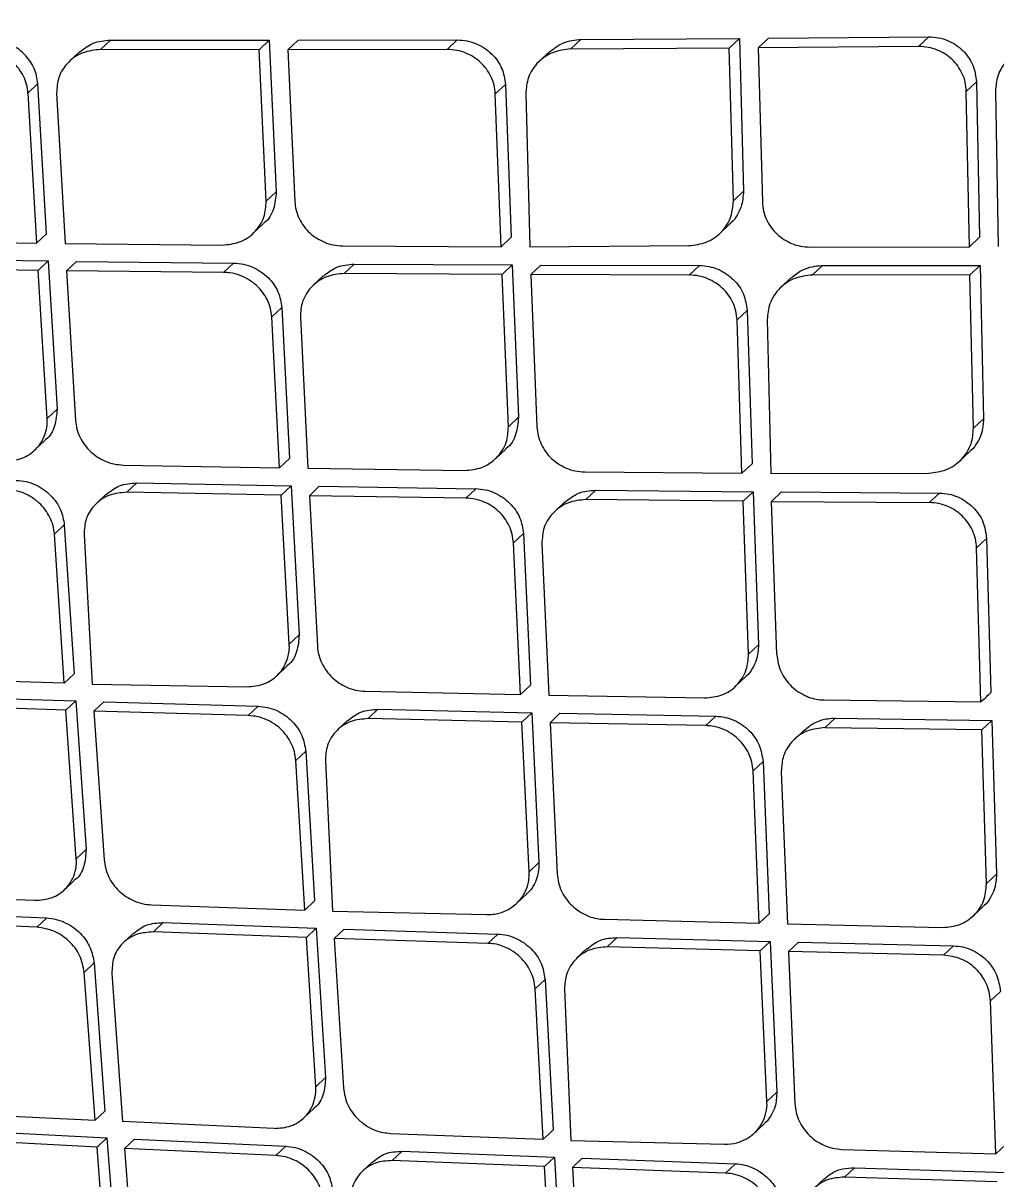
# Model space of a CAD drawing. Extents: x 0 to 84, y -21 to 126.
# Drawn here: x 69.606 to 70.658, y 65.54 to 66.79 of the extents above; entities that cross this region are included whole.
import ezdxf

# ---------------------------------------------------------------- set-up
doc = ezdxf.new("R2010")
doc.units = 0
doc.header["$MEASUREMENT"] = 0
doc.layers.add('1', color=4, linetype='Continuous')

# ---------------------------------------------------------------- blocks, each defined once
blk = doc.blocks.new('PRODIGY')
at = {"layer": '1', "color": 3, "linetype": 'Continuous', "lineweight": 25}
for p, q in [((69.6895, 66.7612), (69.7003, 66.7714)), ((69.7003, 66.7714), (69.8718, 66.7712)), ((69.8609, 66.7609), (69.8718, 66.7712)), ((69.8718, 66.7712), (69.8793, 66.6074)), ((69.8921, 66.7609), (69.903, 66.7712)), ((69.903, 66.7712), (70.0751, 66.7715)), ((70.0642, 66.7612), (70.0751, 66.7715)), ((70.1978, 66.7618), (70.2088, 66.7721)), ((70.2088, 66.772), (70.38, 66.7731)), ((70.369, 66.7627), (70.38, 66.7731)), ((70.38, 66.7731), (70.3844, 66.6081)), ((70.4004, 66.763), (70.4114, 66.7733)), ((70.4114, 66.7733), (70.5847, 66.7748)), ((70.5737, 66.7644), (70.5847, 66.7748)), ((69.6667, 66.7585), (69.6558, 66.7483)), ((69.8609, 66.7609), (69.6895, 66.7612)), ((69.8685, 66.5972), (69.8609, 66.7609)), ((70.0642, 66.7612), (69.8921, 66.7609)), ((69.8921, 66.7609), (69.8995, 66.597)), ((70.1746, 66.7587), (70.1637, 66.7484)), ((70.369, 66.7627), (70.1978, 66.7617)), ((70.3735, 66.5978), (70.369, 66.7627)), ((70.5737, 66.7644), (70.4004, 66.763)), ((70.4004, 66.763), (70.4048, 66.5962)), ((69.6219, 66.7243), (69.6111, 66.7141)), ((69.6311, 66.5621), (69.6219, 66.7243)), ((70.1162, 66.7131), (70.1271, 66.7234)), ((70.1271, 66.7234), (70.1333, 66.5583)), ((70.6252, 66.7159), (70.6362, 66.7262)), ((70.6362, 66.7263), (70.6395, 66.5584)), ((69.6111, 66.7141), (69.6204, 66.5519)), ((69.6421, 66.7139), (69.6512, 66.5516)), ((70.1224, 66.5481), (70.1162, 66.7131)), ((70.1491, 66.7137), (70.1535, 66.548)), ((70.6285, 66.5481), (70.6252, 66.7159)), ((70.6567, 66.7162), (70.6598, 66.5482)), ((69.8794, 66.6074), (69.8685, 66.5972)), ((70.3735, 66.5978), (70.3844, 66.6081)), ((69.8546, 66.5626), (69.8654, 66.5728)), ((70.3588, 66.5625), (70.3698, 66.5728)), ((69.6204, 66.5519), (69.6311, 66.5621)), ((70.1224, 66.5481), (70.1333, 66.5583)), ((70.6285, 66.5481), (70.6395, 66.5584)), ((69.4511, 66.5543), (69.6204, 66.5519)), ((69.6512, 66.5516), (69.8211, 66.5499)), ((69.9515, 66.5489), (70.1224, 66.5481)), ((70.1535, 66.548), (70.3253, 66.5493)), ((70.4563, 66.5477), (70.6285, 66.5481)), ((69.4654, 66.5352), (69.6329, 66.5327)), ((69.6329, 66.5327), (69.6221, 66.5225)), ((69.6329, 66.5327), (69.6426, 66.3726)), ((69.6529, 66.5221), (69.6636, 66.5323)), ((69.6637, 66.5323), (69.8334, 66.5304)), ((69.6221, 66.5225), (69.4547, 66.525)), ((69.6318, 66.3625), (69.6221, 66.5225)), ((69.8226, 66.5203), (69.6529, 66.5221)), ((69.6529, 66.5221), (69.6625, 66.3603)), ((69.8226, 66.5203), (69.8334, 66.5304)), ((69.9529, 66.5192), (69.9637, 66.5294)), ((70.1236, 66.5182), (69.9529, 66.5192)), ((69.9637, 66.5294), (70.1344, 66.5284)), ((70.1236, 66.5182), (70.1344, 66.5284)), ((70.1344, 66.5284), (70.1412, 66.3639)), ((70.1546, 66.518), (70.1655, 66.5283)), ((70.1655, 66.5283), (70.3367, 66.5278)), ((70.3258, 66.5175), (70.3367, 66.5278)), ((70.4588, 66.5175), (70.4698, 66.5278)), ((70.4698, 66.5277), (70.6401, 66.528)), ((70.6291, 66.5177), (70.6401, 66.528)), ((70.6401, 66.528), (70.6439, 66.3623)), ((69.9302, 66.5166), (69.9194, 66.5064)), ((70.1303, 66.3537), (70.1236, 66.5182)), ((70.3258, 66.5175), (70.1546, 66.518)), ((70.1546, 66.518), (70.1612, 66.3534)), ((70.4357, 66.5145), (70.4248, 66.5042)), ((70.6291, 66.5177), (70.4588, 66.5175)), ((70.633, 66.3521), (70.6291, 66.5177)), ((69.8746, 66.4722), (69.8854, 66.4823)), ((69.8854, 66.4823), (69.8938, 66.3193)), ((69.883, 66.3092), (69.8746, 66.4722)), ((69.9055, 66.4719), (69.9137, 66.3087)), ((70.3774, 66.469), (70.3883, 66.4793)), ((70.3828, 66.3033), (70.3774, 66.469)), ((70.3883, 66.4793), (70.3937, 66.3135)), ((70.4101, 66.4694), (70.4138, 66.303)), ((69.6318, 66.3625), (69.6426, 66.3726)), ((70.1412, 66.3639), (70.1303, 66.3537)), ((70.633, 66.3521), (70.6439, 66.3623)), ((69.6186, 66.3286), (69.6293, 66.3386)), ((70.1163, 66.319), (70.1271, 66.3292)), ((70.6182, 66.3167), (70.6292, 66.327)), ((69.7145, 66.3122), (69.883, 66.3092)), ((69.9137, 66.3087), (70.0829, 66.3063)), ((70.3828, 66.3033), (70.3937, 66.3135)), ((70.2128, 66.3048), (70.3828, 66.3033)), ((70.4138, 66.303), (70.5848, 66.3036)), ((69.7178, 66.2828), (69.7286, 66.2929)), ((69.8846, 66.2796), (69.7178, 66.2828)), ((69.7286, 66.2929), (69.8954, 66.2898)), ((69.8954, 66.2898), (69.8846, 66.2797)), ((69.8954, 66.2898), (69.9042, 66.1288)), ((69.9152, 66.2791), (69.926, 66.2893)), ((69.926, 66.2893), (70.0951, 66.2867)), ((70.0843, 66.2766), (70.0951, 66.2867)), ((70.214, 66.275), (70.2248, 66.2851)), ((70.2248, 66.2851), (70.3947, 66.2834)), ((70.3839, 66.2732), (70.3947, 66.2834)), ((70.3947, 66.2834), (70.4007, 66.1181)), ((70.4148, 66.273), (70.4256, 66.2832)), ((70.4256, 66.2832), (70.5961, 66.282)), ((70.5852, 66.2717), (70.5961, 66.282)), ((69.6957, 66.2807), (69.685, 66.2706)), ((69.8934, 66.1187), (69.8846, 66.2796)), ((70.0843, 66.2766), (69.9152, 66.2791)), ((69.9152, 66.2791), (69.924, 66.1165)), ((70.1913, 66.2724), (70.1805, 66.2622)), ((70.3839, 66.2732), (70.214, 66.275)), ((70.3898, 66.108), (70.3839, 66.2732)), ((70.4148, 66.273), (70.5852, 66.2717)), ((70.4206, 66.1075), (70.4148, 66.273)), ((69.6504, 66.2476), (69.6397, 66.2375)), ((69.6504, 66.2476), (69.661, 66.0866)), ((69.6503, 66.0765), (69.6397, 66.2375)), ((69.6717, 66.2372), (69.6805, 66.0756)), ((70.1358, 66.2281), (70.1466, 66.2382)), ((70.1466, 66.2382), (70.1541, 66.0744)), ((70.6363, 66.2228), (70.6472, 66.233)), ((70.6472, 66.233), (70.6518, 66.0665)), ((70.1434, 66.0643), (70.1358, 66.2281)), ((70.1665, 66.2276), (70.1739, 66.0637)), ((70.641, 66.0563), (70.6363, 66.2228)), ((69.8934, 66.1187), (69.9042, 66.1288)), ((70.3898, 66.108), (70.4007, 66.1181)), ((69.8801, 66.0847), (69.8908, 66.0948)), ((69.6503, 66.0765), (69.4842, 66.0819)), ((69.661, 66.0866), (69.6503, 66.0765)), ((70.3757, 66.0732), (70.3865, 66.0834)), ((69.6805, 66.0756), (69.8477, 66.0726)), ((70.1434, 66.0643), (70.1541, 66.0744)), ((69.497, 66.0629), (69.6629, 66.0574)), ((69.6522, 66.0473), (69.6629, 66.0574)), ((69.6629, 66.0574), (69.6739, 65.8969)), ((69.6931, 66.0565), (69.6824, 66.0464)), ((69.6931, 66.0565), (69.8598, 66.0517)), ((69.9755, 66.0679), (70.1434, 66.0643)), ((70.1739, 66.0637), (70.3424, 66.0606)), ((70.4717, 66.0586), (70.641, 66.0563)), ((69.6522, 66.0473), (69.4863, 66.0529)), ((69.6632, 65.8868), (69.6522, 66.0473)), ((69.8491, 66.0416), (69.6824, 66.0464)), ((69.6824, 66.0464), (69.6933, 65.8857)), ((69.8491, 66.0416), (69.8598, 66.0517)), ((69.9787, 66.0383), (69.9894, 66.0484)), ((69.9894, 66.0484), (70.1555, 66.0447)), ((70.1448, 66.0346), (70.1555, 66.0447)), ((70.1555, 66.0447), (70.1634, 65.8829)), ((70.1753, 66.0339), (70.186, 66.0441)), ((70.186, 66.0441), (70.3544, 66.0409)), ((69.9566, 66.0363), (69.9458, 66.0262)), ((70.1448, 66.0346), (69.9787, 66.0383)), ((70.1527, 65.8728), (70.1448, 66.0346)), ((70.3436, 66.0307), (70.1753, 66.0339)), ((70.1753, 66.0339), (70.1831, 65.8704)), ((70.3436, 66.0307), (70.3544, 66.0409)), ((70.4727, 66.0286), (70.4835, 66.0387)), ((70.4835, 66.0387), (70.6527, 66.0363)), ((70.6419, 66.0261), (70.6527, 66.0363)), ((70.6527, 66.0363), (70.6579, 65.8703)), ((70.4502, 66.0261), (70.4394, 66.0159)), ((70.6419, 66.0261), (70.4727, 66.0285)), ((70.647, 65.8601), (70.6419, 66.0261)), ((69.9006, 65.9931), (69.9113, 66.0031)), ((69.9113, 66.0031), (69.9209, 65.8413)), ((69.9102, 65.8312), (69.9006, 65.9931)), ((69.9325, 65.9926), (69.9403, 65.8302)), ((70.4055, 65.9919), (70.3947, 65.9818)), ((70.4014, 65.8172), (70.3947, 65.9818)), ((70.4055, 65.9919), (70.4121, 65.8273)), ((70.4253, 65.9812), (70.4318, 65.8165)), ((69.6739, 65.8969), (69.6632, 65.8868)), ((70.1527, 65.8728), (70.1634, 65.8829)), ((70.6579, 65.8703), (70.647, 65.8601)), ((69.6506, 65.8534), (69.6612, 65.8635)), ((69.4541, 65.849), (69.6184, 65.842)), ((70.1392, 65.8387), (70.1499, 65.8488)), ((69.7447, 65.8371), (69.9102, 65.8312)), ((69.9102, 65.8312), (69.9209, 65.8413)), ((70.6328, 65.8253), (70.6436, 65.8354)), ((69.6206, 65.8129), (69.4564, 65.8201)), ((69.467, 65.8301), (69.6312, 65.823)), ((69.6206, 65.8129), (69.6312, 65.8229)), ((69.9403, 65.8302), (70.107, 65.8266)), ((70.2342, 65.8215), (70.4014, 65.8172)), ((70.4014, 65.8172), (70.4121, 65.8273)), ((69.7251, 65.8064), (69.7145, 65.7964)), ((69.7467, 65.8079), (69.7573, 65.8179)), ((69.912, 65.8019), (69.7467, 65.8079)), ((69.7573, 65.8179), (69.9227, 65.8119)), ((69.912, 65.8019), (69.9227, 65.8119)), ((69.9227, 65.8119), (69.9327, 65.6505)), ((69.9421, 65.8009), (69.9528, 65.8109)), ((69.9528, 65.8109), (70.1189, 65.8056)), ((70.4318, 65.8165), (70.5996, 65.8127)), ((69.9221, 65.6405), (69.912, 65.8019)), ((69.9421, 65.8009), (69.952, 65.6393)), ((70.1081, 65.7955), (69.9421, 65.8009)), ((70.1081, 65.7955), (70.1189, 65.8056)), ((70.2372, 65.7917), (70.2479, 65.8018)), ((70.2479, 65.8018), (70.4134, 65.7975)), ((70.4026, 65.7873), (70.4134, 65.7974)), ((70.4134, 65.7975), (70.4205, 65.6349)), ((70.4438, 65.7967), (70.433, 65.7866)), ((70.4438, 65.7967), (70.6114, 65.7928)), ((70.2152, 65.7898), (70.2044, 65.7797)), ((70.4026, 65.7873), (70.2372, 65.7917)), ((70.4097, 65.6248), (70.4026, 65.7873)), ((70.6006, 65.7827), (70.433, 65.7866)), ((70.433, 65.7866), (70.44, 65.6223)), ((70.6006, 65.7827), (70.6114, 65.7928)), ((69.6719, 65.7642), (69.6826, 65.7743)), ((69.6826, 65.7743), (69.6943, 65.6144)), ((69.6836, 65.6044), (69.6719, 65.7643)), ((69.7018, 65.763), (69.7133, 65.603)), ((70.1592, 65.7465), (70.1699, 65.7566)), ((70.1699, 65.7566), (70.1786, 65.5939)), ((70.1679, 65.5839), (70.1592, 65.7465)), ((70.191, 65.746), (70.1979, 65.5827)), ((70.6513, 65.7333), (70.6621, 65.7434)), ((70.6572, 65.568), (70.6513, 65.7333)), ((69.9327, 65.6505), (69.9221, 65.6405)), ((70.4097, 65.6248), (70.4205, 65.6349)), ((69.5206, 65.6126), (69.6836, 65.6044)), ((69.6836, 65.6044), (69.6943, 65.6144)), ((69.9092, 65.607), (69.9199, 65.617)), ((69.8772, 65.5955), (69.7133, 65.603)), ((70.3961, 65.5905), (70.4069, 65.6006)), ((69.6858, 65.5754), (69.5245, 65.5837)), ((69.5351, 65.5937), (69.6964, 65.5854)), ((69.6858, 65.5754), (69.6964, 65.5854)), ((69.6964, 65.5854), (69.7084, 65.4275)), ((69.7154, 65.5739), (69.7261, 65.5839)), ((69.7261, 65.5839), (69.8897, 65.5763)), ((70.003, 65.5902), (70.1679, 65.5839)), ((70.1979, 65.5827), (70.3639, 65.5785)), ((69.6978, 65.4175), (69.6858, 65.5754)), ((69.7154, 65.5739), (69.7274, 65.4143)), ((69.8791, 65.5663), (69.7154, 65.5739)), ((69.8791, 65.5663), (69.8897, 65.5763)), ((70.0048, 65.5609), (70.0154, 65.5709)), ((70.0154, 65.5709), (70.1802, 65.5644)), ((70.4906, 65.5729), (70.6572, 65.568)), ((70.6572, 65.568), (70.6679, 65.5781)), ((69.9833, 65.5595), (69.9726, 65.5494)), ((70.1695, 65.5543), (70.0048, 65.5609)), ((70.1695, 65.5543), (70.1802, 65.5644)), ((70.1802, 65.5644), (70.1894, 65.4022)), ((70.2102, 65.5633), (70.1995, 65.5532)), ((70.2102, 65.5633), (70.3757, 65.5574)), ((70.365, 65.5473), (70.3757, 65.5573)), ((70.1787, 65.3921), (70.1695, 65.5543)), ((70.365, 65.5473), (70.1995, 65.5532)), ((70.1995, 65.5532), (70.2086, 65.3908)), ((70.4935, 65.543), (70.5043, 65.5531)), ((70.5043, 65.5531), (70.669, 65.5481)), ((70.4715, 65.5411), (70.4608, 65.531)), ((70.6583, 65.538), (70.4935, 65.543))]:
    blk.add_line(p, q, dxfattribs=at)
at = {"layer": '1', "color": 3, "linetype": 'Continuous', "lineweight": 25, "flags": 128}
for points in [[(69.883, 66.3092), (69.8891, 66.3149), (69.8938, 66.3193)], [(70.1679, 65.5839), (70.1739, 65.5895), (70.1786, 65.5939)]]:
    blk.add_lwpolyline(points, dxfattribs=at)
at = {"layer": '1', "color": 3, "linetype": 'Continuous', "lineweight": 25}
for points, knots in [([(70.4546, 69.6267), (70.673, 69.4992), (71.1099, 69.2441), (71.7402, 68.8209), (72.346, 68.3663), (72.9225, 67.879), (73.4684, 67.3609), (73.9808, 66.809), (74.4608, 66.2256), (74.9073, 65.6136), (75.3232, 64.9787), (75.5713, 64.5382), (75.6953, 64.3179)], [0, 0, 0, 0, 0.100262, 0.200594, 0.300842, 0.400493, 0.499762, 0.599107, 0.699009, 0.799378, 0.89967, 1, 1, 1, 1]), ([(70.3344, 69.0546), (70.3484, 69.0464), (70.3851, 69.0249), (70.4521, 68.9858), (70.5298, 68.9404), (70.6059, 68.8956), (70.6706, 68.8568), (70.7316, 68.8193), (70.793, 68.7811), (70.904, 68.7112), (71.061, 68.6097), (71.3141, 68.4398), (71.6146, 68.2265), (71.9788, 67.9492), (72.3523, 67.6433), (72.7306, 67.3054), (73.1245, 66.9214), (73.5316, 66.4833), (73.9458, 65.9864), (74.2917, 65.5243), (74.5775, 65.1076), (74.7495, 64.8386), (74.8581, 64.6611), (74.9081, 64.578), (74.9577, 64.4942), (75.0052, 64.4126), (75.0534, 64.3285), (75.0996, 64.2455), (75.1317, 64.1878), (75.1465, 64.1612)], [0, 0, 0, 0, 0.007015, 0.018363, 0.033423, 0.04585, 0.056436, 0.065972, 0.076735, 0.087613, 0.12255, 0.157338, 0.219069, 0.281467, 0.354683, 0.42722, 0.500115, 0.591822, 0.685047, 0.779146, 0.840884, 0.903128, 0.916964, 0.930721, 0.945004, 0.958992, 0.971501, 0.986828, 1, 1, 1, 1]), ([(70.3254, 69.0395), (70.5257, 68.9216), (70.926, 68.6858), (71.5018, 68.2923), (72.0561, 67.8715), (72.5848, 67.4219), (73.0839, 66.943), (73.5534, 66.4358), (73.9936, 65.9006), (74.404, 65.3398), (74.7875, 64.7582), (75.0166, 64.3544), (75.1312, 64.1525)], [0, 0, 0, 0, 0.100345, 0.20059, 0.300906, 0.400755, 0.500092, 0.599382, 0.699069, 0.799349, 0.899659, 1, 1, 1, 1]), ([(70.1554, 68.2584), (70.37, 68.1251), (70.7992, 67.8586), (71.4099, 67.4087), (71.9927, 66.9239), (72.5421, 66.4011), (73.0549, 65.8428), (73.5291, 65.252), (73.9678, 64.6342), (74.2267, 64.201), (74.3562, 63.9844)], [0, 0, 0, 0, 0.125001, 0.250001, 0.375003, 0.499997, 0.624991, 0.749994, 0.874996, 1, 1, 1, 1]), ([(70.7048, 66.7745), (70.6929, 66.786), (70.6689, 66.8091), (70.645, 66.8322), (70.633, 66.8438)], [0, 0, 0, 0, 0.499955, 1, 1, 1, 1]), ([(65.9062, 66.8263), (66.0398, 66.6902), (66.3114, 66.4135), (66.7112, 66.0071), (67.0952, 65.617), (67.4487, 65.2582), (67.7716, 64.9305), (68.0462, 64.6519), (68.2761, 64.4186), (68.4654, 64.2264), (68.6359, 64.0533), (68.7883, 63.8985), (68.9326, 63.7518), (69.0977, 63.5839), (69.2992, 63.3791), (69.5434, 63.1306), (69.8182, 62.8509), (70.1236, 62.5399), (70.4595, 62.1977), (70.8181, 61.8321), (71.1983, 61.4444), (71.5992, 61.0358), (72.0275, 60.5996), (72.4687, 60.1506), (72.7675, 59.8472), (72.9142, 59.6983)], [0, 0, 0, 0, 0.057228, 0.116342, 0.171086, 0.221472, 0.267495, 0.309155, 0.33883, 0.365816, 0.390114, 0.411724, 0.431001, 0.451886, 0.482371, 0.517227, 0.556456, 0.600057, 0.648032, 0.700383, 0.753757, 0.811031, 0.872192, 0.937257, 1, 1, 1, 1]), ([(69.6219, 66.7243), (69.621, 66.7299), (69.619, 66.7415), (69.6096, 66.7544), (69.5995, 66.7628), (69.5903, 66.7678), (69.5801, 66.7712), (69.573, 66.7717), (69.5694, 66.7719)], [0, 0, 0, 0, 0.225396, 0.465688, 0.5926, 0.723859, 0.859605, 1, 1, 1, 1]), ([(69.6668, 66.7583), (69.6715, 66.762), (69.6811, 66.7697), (69.6938, 66.7708), (69.7003, 66.7714)], [0, 0, 0, 0, 0.482475, 1, 1, 1, 1]), ([(70.0751, 66.7715), (70.0786, 66.7713), (70.0856, 66.7709), (70.0956, 66.7677), (70.1047, 66.7629), (70.1148, 66.7546), (70.1244, 66.7414), (70.1262, 66.7293), (70.1271, 66.7234)], [0, 0, 0, 0, 0.136531, 0.269346, 0.398674, 0.524777, 0.767118, 1, 1, 1, 1]), ([(70.1747, 66.7585), (70.1795, 66.7623), (70.1894, 66.7701), (70.2022, 66.7714), (70.2088, 66.7721)], [0, 0, 0, 0, 0.489506, 1, 1, 1, 1]), ([(70.5847, 66.7748), (70.5882, 66.7747), (70.5951, 66.7743), (70.605, 66.7712), (70.6139, 66.7665), (70.6217, 66.7602), (70.6279, 66.7527), (70.6343, 66.7416), (70.6355, 66.7324), (70.6363, 66.7263)], [0, 0, 0, 0, 0.133698, 0.26427, 0.392069, 0.517358, 0.640544, 0.761974, 1, 1, 1, 1]), ([(69.6111, 66.7141), (69.6107, 66.7172), (69.61, 66.7235), (69.6065, 66.7325), (69.6013, 66.7408), (69.5928, 66.7501), (69.5817, 66.757), (69.5691, 66.761), (69.5622, 66.7615), (69.5586, 66.7617)], [0, 0, 0, 0, 0.125568, 0.250779, 0.37587, 0.501144, 0.730497, 0.860308, 1, 1, 1, 1]), ([(69.6895, 66.7612), (69.683, 66.7605), (69.6701, 66.7591), (69.6565, 66.75), (69.6486, 66.7401), (69.643, 66.7289), (69.6424, 66.7198), (69.6421, 66.7139)], [0, 0, 0, 0, 0.24917, 0.498698, 0.637195, 0.767025, 1, 1, 1, 1]), ([(70.1162, 66.7131), (70.1159, 66.7164), (70.1153, 66.7228), (70.1118, 66.732), (70.1068, 66.7404), (70.0983, 66.7498), (70.0872, 66.7567), (70.0746, 66.7606), (70.0677, 66.761), (70.0642, 66.7612)], [0, 0, 0, 0, 0.127408, 0.253204, 0.377781, 0.501519, 0.73432, 0.86311, 1, 1, 1, 1]), ([(70.1978, 66.7618), (70.1913, 66.761), (70.1791, 66.7596), (70.1682, 66.7526), (70.161, 66.7459), (70.1562, 66.74), (70.1504, 66.7287), (70.1496, 66.7195), (70.1491, 66.7137)], [0, 0, 0, 0, 0.248721, 0.468616, 0.498841, 0.640821, 0.771772, 1, 1, 1, 1]), ([(70.6252, 66.7159), (70.625, 66.7192), (70.6245, 66.7257), (70.6212, 66.7351), (70.6162, 66.7436), (70.6078, 66.7531), (70.5967, 66.7601), (70.5841, 66.7639), (70.5772, 66.7643), (70.5737, 66.7645)], [0, 0, 0, 0, 0.128925, 0.25521, 0.379344, 0.501723, 0.736575, 0.864714, 1, 1, 1, 1]), ([(70.703, 66.7657), (70.6967, 66.7645), (70.6843, 66.7621), (70.6687, 66.7503), (70.6583, 66.7344), (70.6572, 66.7218), (70.6567, 66.7162)], [0, 0, 0, 0, 0.248925, 0.499114, 0.773495, 1, 1, 1, 1]), ([(69.8794, 66.6074), (69.8788, 66.6012), (69.8777, 66.589), (69.8712, 66.5769), (69.8657, 66.5733), (69.8653, 66.5731)], [0, 0, 0, 0, 0.484893, 0.96046, 1, 1, 1, 1]), ([(70.3844, 66.6081), (70.384, 66.6023), (70.3834, 66.5931), (70.3775, 66.582), (70.3734, 66.5756), (70.37, 66.5732), (70.3696, 66.573)], [0, 0, 0, 0, 0.431966, 0.685296, 0.963198, 1, 1, 1, 1]), ([(69.8211, 66.5499), (69.8275, 66.5505), (69.8404, 66.5518), (69.854, 66.5611), (69.862, 66.5711), (69.8676, 66.5822), (69.8682, 66.5914), (69.8685, 66.5972)], [0, 0, 0, 0, 0.249043, 0.49861, 0.639799, 0.770524, 1, 1, 1, 1]), ([(69.8995, 66.597), (69.8998, 66.5939), (69.9005, 66.5876), (69.904, 66.5784), (69.909, 66.5701), (69.9176, 66.5606), (69.9287, 66.5536), (69.9412, 66.5496), (69.948, 66.5492), (69.9515, 66.5489)], [0, 0, 0, 0, 0.125739, 0.251026, 0.376124, 0.501374, 0.735164, 0.863765, 1, 1, 1, 1]), ([(70.3253, 66.5493), (70.3318, 66.55), (70.3447, 66.5516), (70.3585, 66.5611), (70.3667, 66.5714), (70.3723, 66.5828), (70.3731, 66.592), (70.3735, 66.5978)], [0, 0, 0, 0, 0.248736, 0.49853, 0.642999, 0.774832, 1, 1, 1, 1]), ([(70.4048, 66.5962), (70.4051, 66.593), (70.4057, 66.5866), (70.409, 66.5773), (70.4139, 66.5688), (70.4224, 66.5592), (70.4336, 66.5522), (70.4461, 66.5483), (70.4529, 66.5479), (70.4563, 66.5477)], [0, 0, 0, 0, 0.127466, 0.2533, 0.377856, 0.501556, 0.737443, 0.865401, 1, 1, 1, 1]), ([(69.8746, 66.4722), (69.8743, 66.4753), (69.8736, 66.4816), (69.8701, 66.4907), (69.865, 66.4991), (69.8584, 66.5064), (69.8502, 66.5126), (69.8404, 66.5174), (69.8309, 66.52), (69.8249, 66.5202), (69.8226, 66.5203)], [0, 0, 0, 0, 0.126371, 0.251754, 0.376467, 0.500709, 0.623884, 0.767184, 0.913226, 1, 1, 1, 1]), ([(69.8334, 66.5304), (69.837, 66.5302), (69.8439, 66.5297), (69.854, 66.5264), (69.863, 66.5214), (69.8731, 66.513), (69.8826, 66.4999), (69.8845, 66.4881), (69.8855, 66.4823)], [0, 0, 0, 0, 0.137923, 0.271887, 0.402076, 0.528591, 0.770325, 1, 1, 1, 1]), ([(69.9529, 66.5192), (69.9465, 66.5185), (69.9336, 66.5172), (69.92, 66.508), (69.912, 66.498), (69.9064, 66.4869), (69.9058, 66.4777), (69.9055, 66.4719)], [0, 0, 0, 0, 0.24909, 0.498666, 0.638622, 0.768927, 1, 1, 1, 1]), ([(69.9304, 66.5164), (69.935, 66.52), (69.9445, 66.5277), (69.9572, 66.5288), (69.9637, 66.5294)], [0, 0, 0, 0, 0.481286, 1, 1, 1, 1]), ([(70.3368, 66.5278), (70.3402, 66.5276), (70.3471, 66.5272), (70.3569, 66.524), (70.3659, 66.5192), (70.376, 66.5108), (70.3857, 66.4975), (70.3874, 66.4853), (70.3883, 66.4793)], [0, 0, 0, 0, 0.134631, 0.266105, 0.394611, 0.520429, 0.763882, 1, 1, 1, 1]), ([(70.4358, 66.5143), (70.4396, 66.5174), (70.4464, 66.523), (70.4581, 66.5267), (70.4657, 66.5277), (70.4694, 66.5277), (70.4698, 66.5278)], [0, 0, 0, 0, 0.398573, 0.711533, 0.970115, 1, 1, 1, 1]), ([(70.3774, 66.469), (70.3771, 66.4723), (70.3765, 66.4787), (70.3731, 66.488), (70.3682, 66.4964), (70.3597, 66.5059), (70.3487, 66.5129), (70.3362, 66.5169), (70.3293, 66.5173), (70.3258, 66.5176)], [0, 0, 0, 0, 0.128158, 0.254232, 0.378536, 0.501459, 0.735815, 0.864211, 1, 1, 1, 1]), ([(70.4588, 66.5175), (70.4524, 66.5167), (70.4394, 66.5153), (70.4255, 66.5059), (70.4172, 66.4957), (70.4114, 66.4844), (70.4106, 66.4752), (70.4101, 66.4694)], [0, 0, 0, 0, 0.248835, 0.498646, 0.64224, 0.773729, 1, 1, 1, 1]), ([(69.6426, 66.3726), (69.6421, 66.3665), (69.6412, 66.3545), (69.635, 66.3426), (69.6296, 66.3392), (69.6292, 66.3389)], [0, 0, 0, 0, 0.484924, 0.956846, 1, 1, 1, 1]), ([(69.5862, 66.3164), (69.5925, 66.317), (69.6051, 66.3183), (69.6194, 66.3279), (69.6277, 66.3396), (69.6312, 66.3499), (69.6322, 66.3574), (69.6319, 66.3611), (69.6318, 66.3625)], [0, 0, 0, 0, 0.249401, 0.498306, 0.694222, 0.843125, 0.944924, 1, 1, 1, 1]), ([(69.6625, 66.3603), (69.6629, 66.3572), (69.6636, 66.351), (69.6671, 66.342), (69.6722, 66.3337), (69.6807, 66.3242), (69.6918, 66.3172), (69.7042, 66.313), (69.711, 66.3125), (69.7145, 66.3122)], [0, 0, 0, 0, 0.124638, 0.249605, 0.375028, 0.501099, 0.733798, 0.862818, 1, 1, 1, 1]), ([(70.1412, 66.3639), (70.1406, 66.3576), (70.1394, 66.3453), (70.1329, 66.3331), (70.1274, 66.3296), (70.127, 66.3294)], [0, 0, 0, 0, 0.486313, 0.96796, 1, 1, 1, 1]), ([(70.6439, 66.3623), (70.6435, 66.3566), (70.6428, 66.3475), (70.637, 66.3363), (70.6328, 66.3299), (70.6294, 66.3274), (70.629, 66.3271)], [0, 0, 0, 0, 0.426411, 0.680595, 0.961747, 1, 1, 1, 1]), ([(70.0829, 66.3063), (70.0893, 66.307), (70.1005, 66.308), (70.1109, 66.3143), (70.1155, 66.3183), (70.1167, 66.3194), (70.1196, 66.3222), (70.1238, 66.3276), (70.1294, 66.3388), (70.13, 66.3479), (70.1303, 66.3537)], [0, 0, 0, 0, 0.248793, 0.431496, 0.479743, 0.496949, 0.499041, 0.641928, 0.773156, 1, 1, 1, 1]), ([(70.1612, 66.3534), (70.1615, 66.3502), (70.1622, 66.3438), (70.1656, 66.3347), (70.1705, 66.3262), (70.179, 66.3167), (70.1901, 66.3096), (70.2025, 66.3055), (70.2093, 66.3051), (70.2128, 66.3048)], [0, 0, 0, 0, 0.126627, 0.252201, 0.376978, 0.501307, 0.73683, 0.865025, 1, 1, 1, 1]), ([(70.5848, 66.3036), (70.5912, 66.3043), (70.6041, 66.3058), (70.618, 66.3154), (70.6262, 66.3258), (70.6318, 66.3372), (70.6325, 66.3463), (70.633, 66.3521)], [0, 0, 0, 0, 0.248713, 0.498452, 0.644899, 0.777417, 1, 1, 1, 1]), ([(69.5985, 66.2957), (69.6021, 66.2954), (69.6091, 66.2948), (69.6191, 66.2913), (69.6281, 66.2862), (69.6381, 66.2777), (69.6475, 66.2647), (69.6495, 66.2532), (69.6504, 66.2476)], [0, 0, 0, 0, 0.140001, 0.275549, 0.406794, 0.533825, 0.774528, 1, 1, 1, 1]), ([(69.6397, 66.2375), (69.6393, 66.2406), (69.6386, 66.2468), (69.635, 66.2558), (69.6299, 66.2641), (69.6229, 66.2719), (69.6141, 66.2784), (69.6023, 66.2842), (69.5933, 66.2851), (69.5878, 66.2856)], [0, 0, 0, 0, 0.125479, 0.250623, 0.375686, 0.500732, 0.651437, 0.784918, 1, 1, 1, 1]), ([(69.7178, 66.2828), (69.7115, 66.2822), (69.6989, 66.2811), (69.6857, 66.2723), (69.678, 66.2627), (69.6726, 66.2519), (69.6721, 66.2429), (69.6717, 66.2372)], [0, 0, 0, 0, 0.249373, 0.498886, 0.636717, 0.766285, 1, 1, 1, 1]), ([(69.6958, 66.2805), (69.7004, 66.2841), (69.7097, 66.2915), (69.7222, 66.2924), (69.7286, 66.2929)], [0, 0, 0, 0, 0.484287, 1, 1, 1, 1]), ([(70.0951, 66.2868), (70.0985, 66.2865), (70.1054, 66.286), (70.1152, 66.2827), (70.1242, 66.2777), (70.1342, 66.2693), (70.1438, 66.2561), (70.1457, 66.2441), (70.1466, 66.2382)], [0, 0, 0, 0, 0.135609, 0.267919, 0.397091, 0.523307, 0.76634, 1, 1, 1, 1]), ([(70.1915, 66.2722), (70.1961, 66.2759), (70.2057, 66.2835), (70.2183, 66.2846), (70.2248, 66.2851)], [0, 0, 0, 0, 0.483475, 1, 1, 1, 1]), ([(70.5961, 66.282), (70.5995, 66.2818), (70.6062, 66.2813), (70.616, 66.2781), (70.6248, 66.2733), (70.6349, 66.2649), (70.6446, 66.2515), (70.6463, 66.2391), (70.6472, 66.233)], [0, 0, 0, 0, 0.132699, 0.262804, 0.390494, 0.516045, 0.76061, 1, 1, 1, 1]), ([(70.1358, 66.2281), (70.1355, 66.2312), (70.1348, 66.2376), (70.1314, 66.2468), (70.1264, 66.2552), (70.118, 66.2646), (70.107, 66.2717), (70.0945, 66.2758), (70.0878, 66.2763), (70.0843, 66.2766)], [0, 0, 0, 0, 0.127393, 0.253235, 0.377733, 0.501192, 0.734709, 0.863445, 1, 1, 1, 1]), ([(70.214, 66.275), (70.2076, 66.2743), (70.1954, 66.2731), (70.1847, 66.2662), (70.1777, 66.2596), (70.1731, 66.2538), (70.1675, 66.2426), (70.1669, 66.2334), (70.1665, 66.2276)], [0, 0, 0, 0, 0.24897, 0.469992, 0.498913, 0.640496, 0.771293, 1, 1, 1, 1]), ([(70.6363, 66.2228), (70.636, 66.226), (70.6355, 66.2325), (70.6321, 66.2418), (70.6272, 66.2503), (70.6189, 66.2599), (70.6079, 66.267), (70.5954, 66.271), (70.5887, 66.2715), (70.5852, 66.2717)], [0, 0, 0, 0, 0.128939, 0.255282, 0.379305, 0.501386, 0.737213, 0.865251, 1, 1, 1, 1]), ([(69.9042, 66.1288), (69.9037, 66.1228), (69.9028, 66.1108), (69.8965, 66.0989), (69.8911, 66.0954), (69.8906, 66.0951)], [0, 0, 0, 0, 0.481403, 0.952514, 1, 1, 1, 1]), ([(69.8477, 66.0726), (69.854, 66.0732), (69.8666, 66.0744), (69.8809, 66.0841), (69.8893, 66.0958), (69.8927, 66.1062), (69.8938, 66.1137), (69.8935, 66.1174), (69.8934, 66.1187)], [0, 0, 0, 0, 0.2492706, 0.4983309, 0.6955402, 0.8448843, 0.9462882, 1, 1, 1, 1]), ([(69.9239, 66.1165), (69.9243, 66.1133), (69.925, 66.1071), (69.9285, 66.098), (69.9335, 66.0896), (69.942, 66.0801), (69.953, 66.0729), (69.9653, 66.0687), (69.972, 66.0682), (69.9755, 66.0679)], [0, 0, 0, 0, 0.125665, 0.250941, 0.37602, 0.501087, 0.735995, 0.864441, 1, 1, 1, 1]), ([(70.3424, 66.0606), (70.3488, 66.0612), (70.3616, 66.0624), (70.3753, 66.0717), (70.3833, 66.0819), (70.3888, 66.0932), (70.3894, 66.1022), (70.3898, 66.108)], [0, 0, 0, 0, 0.248985, 0.498641, 0.643791, 0.775854, 1, 1, 1, 1]), ([(70.4007, 66.1181), (70.4003, 66.1124), (70.3997, 66.1033), (70.3941, 66.0923), (70.39, 66.0861), (70.3868, 66.0838), (70.3864, 66.0835)], [0, 0, 0, 0, 0.431747, 0.686547, 0.966894, 1, 1, 1, 1]), ([(70.4206, 66.1075), (70.4209, 66.1043), (70.4215, 66.0979), (70.4248, 66.0887), (70.4298, 66.0802), (70.4384, 66.0704), (70.4518, 66.0618), (70.4645, 66.0585), (70.4709, 66.0586), (70.4717, 66.0586)], [0, 0, 0, 0, 0.127623, 0.25366, 0.378347, 0.50162, 0.750795, 0.970854, 1, 1, 1, 1]), ([(70.641, 66.0563), (70.643, 66.0582), (70.6466, 66.0616), (70.6502, 66.065), (70.6518, 66.0665)], [0, 0, 0, 0, 0.559963, 1, 1, 1, 1]), ([(69.8598, 66.0517), (69.8633, 66.0514), (69.8701, 66.0508), (69.88, 66.0473), (69.8889, 66.0423), (69.8989, 66.0338), (69.9084, 66.0207), (69.9103, 66.0089), (69.9113, 66.0031)], [0, 0, 0, 0, 0.137091, 0.270583, 0.400535, 0.527132, 0.769488, 1, 1, 1, 1]), ([(69.9567, 66.0361), (69.9612, 66.0397), (69.9706, 66.0471), (69.983, 66.048), (69.9894, 66.0484)], [0, 0, 0, 0, 0.482673, 1, 1, 1, 1]), ([(69.9006, 65.9931), (69.9002, 65.9962), (69.8995, 66.0025), (69.8949, 66.0145), (69.8853, 66.0276), (69.8717, 66.0365), (69.8594, 66.0408), (69.8526, 66.0413), (69.8491, 66.0416)], [0, 0, 0, 0, 0.126745, 0.25248, 0.500322, 0.732672, 0.862032, 1, 1, 1, 1]), ([(69.9787, 66.0383), (69.9724, 66.0378), (69.9598, 66.0367), (69.9465, 66.0279), (69.9388, 66.0182), (69.9334, 66.0073), (69.9328, 65.9984), (69.9325, 65.9926)], [0, 0, 0, 0, 0.249353, 0.49891, 0.638607, 0.76882, 1, 1, 1, 1]), ([(70.3544, 66.0409), (70.3578, 66.0406), (70.3645, 66.0401), (70.3742, 66.0368), (70.383, 66.0319), (70.3931, 66.0235), (70.4027, 66.0101), (70.4046, 65.9979), (70.4055, 65.9919)], [0, 0, 0, 0, 0.133361, 0.264055, 0.392242, 0.518121, 0.762443, 1, 1, 1, 1]), ([(70.4503, 66.0259), (70.4538, 66.0288), (70.4602, 66.0341), (70.4707, 66.0375), (70.4784, 66.0387), (70.4822, 66.0387), (70.4835, 66.0387)], [0, 0, 0, 0, 0.378385, 0.688818, 0.89608, 1, 1, 1, 1]), ([(70.3947, 65.9818), (70.3944, 65.985), (70.3937, 65.9914), (70.3893, 66.0036), (70.3815, 66.0144), (70.3709, 66.0228), (70.3612, 66.0277), (70.3518, 66.0304), (70.3458, 66.0306), (70.3436, 66.0307)], [0, 0, 0, 0, 0.128345, 0.254507, 0.500007, 0.623919, 0.767121, 0.9136, 1, 1, 1, 1]), ([(70.4727, 66.0286), (70.4663, 66.0279), (70.4535, 66.0267), (70.4398, 66.0174), (70.4318, 66.0073), (70.4263, 65.9961), (70.4257, 65.9869), (70.4253, 65.9812)], [0, 0, 0, 0, 0.24907, 0.49872, 0.642401, 0.773941, 1, 1, 1, 1]), ([(69.6739, 65.8969), (69.6735, 65.8908), (69.6727, 65.8789), (69.6667, 65.8672), (69.6614, 65.8639), (69.6611, 65.8637)], [0, 0, 0, 0, 0.488389, 0.966319, 1, 1, 1, 1]), ([(69.6184, 65.842), (69.6247, 65.8424), (69.6372, 65.8434), (69.6513, 65.8528), (69.6595, 65.8644), (69.6628, 65.8747), (69.6637, 65.8821), (69.6634, 65.8857), (69.6632, 65.8868)], [0, 0, 0, 0, 0.249448, 0.498613, 0.699177, 0.849647, 0.949874, 1, 1, 1, 1]), ([(69.6933, 65.8857), (69.6944, 65.8796), (69.6967, 65.8672), (69.7088, 65.8515), (69.7223, 65.8424), (69.7346, 65.8381), (69.7412, 65.8374), (69.7447, 65.8371)], [0, 0, 0, 0, 0.248765, 0.499577, 0.733931, 0.863095, 1, 1, 1, 1]), ([(70.1634, 65.8829), (70.1632, 65.8773), (70.1627, 65.8683), (70.1573, 65.8576), (70.1535, 65.8514), (70.1502, 65.8492), (70.1498, 65.8489)], [0, 0, 0, 0, 0.433054, 0.685111, 0.960465, 1, 1, 1, 1]), ([(70.107, 65.8266), (70.1071, 65.8266), (70.1074, 65.8266), (70.1085, 65.8266), (70.1118, 65.8267), (70.1187, 65.8275), (70.1295, 65.831), (70.1406, 65.8389), (70.1485, 65.8499), (70.152, 65.8603), (70.153, 65.8679), (70.1528, 65.8716), (70.1527, 65.8728)], [0, 0, 0, 0, 0.005013, 0.013549, 0.041119, 0.138191, 0.291012, 0.499316, 0.697719, 0.847345, 0.948066, 1, 1, 1, 1]), ([(70.1831, 65.8704), (70.1835, 65.8673), (70.1841, 65.861), (70.1886, 65.8489), (70.1983, 65.8353), (70.2146, 65.8249), (70.2271, 65.8215), (70.2335, 65.8215), (70.2342, 65.8215)], [0, 0, 0, 0, 0.127026, 0.252968, 0.500823, 0.750409, 0.973472, 1, 1, 1, 1]), ([(70.6579, 65.8703), (70.6575, 65.8646), (70.6569, 65.8556), (70.6513, 65.8445), (70.6472, 65.8382), (70.6439, 65.8358), (70.6435, 65.8356)], [0, 0, 0, 0, 0.424155, 0.680189, 0.965058, 1, 1, 1, 1]), ([(70.5996, 65.8127), (70.606, 65.8133), (70.6188, 65.8145), (70.6345, 65.8253), (70.6454, 65.8409), (70.6465, 65.8537), (70.647, 65.8601)], [0, 0, 0, 0, 0.249378, 0.499465, 0.750218, 1, 1, 1, 1]), ([(69.6312, 65.823), (69.6347, 65.8226), (69.6416, 65.8219), (69.6515, 65.8182), (69.6604, 65.8129), (69.6703, 65.8043), (69.6795, 65.7913), (69.6816, 65.7798), (69.6826, 65.7743)], [0, 0, 0, 0, 0.139525, 0.27486, 0.406028, 0.533129, 0.7742, 1, 1, 1, 1]), ([(69.6719, 65.7642), (69.6708, 65.7704), (69.6684, 65.7828), (69.6561, 65.7987), (69.6395, 65.8101), (69.6269, 65.812), (69.6206, 65.8129)], [0, 0, 0, 0, 0.250651, 0.500193, 0.749846, 1, 1, 1, 1]), ([(69.7467, 65.8079), (69.7404, 65.8075), (69.728, 65.8065), (69.715, 65.7979), (69.7075, 65.7884), (69.7024, 65.7777), (69.702, 65.7688), (69.7018, 65.763)], [0, 0, 0, 0, 0.249584, 0.499071, 0.636266, 0.765609, 1, 1, 1, 1]), ([(69.7253, 65.8062), (69.7296, 65.8096), (69.7387, 65.8169), (69.751, 65.8176), (69.7573, 65.8179)], [0, 0, 0, 0, 0.479486, 1, 1, 1, 1]), ([(70.1592, 65.7465), (70.1588, 65.7497), (70.1581, 65.756), (70.1536, 65.7681), (70.1458, 65.7789), (70.1352, 65.7873), (70.1256, 65.7923), (70.1162, 65.7951), (70.1103, 65.7954), (70.1081, 65.7955)], [0, 0, 0, 0, 0.127726, 0.253695, 0.499828, 0.623605, 0.767453, 0.914568, 1, 1, 1, 1]), ([(70.1189, 65.8056), (70.1222, 65.8053), (70.129, 65.8047), (70.1386, 65.8012), (70.1474, 65.7962), (70.1574, 65.7878), (70.167, 65.7745), (70.1689, 65.7625), (70.1699, 65.7566)], [0, 0, 0, 0, 0.134321, 0.265845, 0.394631, 0.520824, 0.764762, 1, 1, 1, 1]), ([(70.2153, 65.7895), (70.2198, 65.7931), (70.2291, 65.8006), (70.2415, 65.8014), (70.2479, 65.8018)], [0, 0, 0, 0, 0.4816165, 1, 1, 1, 1]), ([(70.2372, 65.7917), (70.2309, 65.7912), (70.22, 65.7903), (70.2097, 65.7842), (70.2053, 65.7804), (70.2042, 65.7794), (70.2039, 65.7791), (70.2038, 65.779), (70.2014, 65.7766), (70.1973, 65.7715), (70.1919, 65.7606), (70.1913, 65.7517), (70.191, 65.746)], [0, 0, 0, 0, 0.24911, 0.435286, 0.48266, 0.494857, 0.498049, 0.499223, 0.499363, 0.641187, 0.772046, 1, 1, 1, 1]), ([(70.6513, 65.7333), (70.651, 65.7366), (70.6504, 65.743), (70.646, 65.7553), (70.6364, 65.7687), (70.6198, 65.7801), (70.607, 65.7818), (70.6006, 65.7827)], [0, 0, 0, 0, 0.129578, 0.256346, 0.501108, 0.750048, 1, 1, 1, 1]), ([(70.6114, 65.7928), (70.6147, 65.7926), (70.6213, 65.792), (70.6309, 65.7888), (70.6396, 65.7839), (70.6497, 65.7755), (70.6593, 65.7619), (70.6612, 65.7496), (70.6621, 65.7435)], [0, 0, 0, 0, 0.131145, 0.260246, 0.387474, 0.513022, 0.75865, 1, 1, 1, 1]), ([(69.9327, 65.6505), (69.9323, 65.6445), (69.9315, 65.6325), (69.9254, 65.6208), (69.9201, 65.6174), (69.9197, 65.6172)], [0, 0, 0, 0, 0.485165, 0.962712, 1, 1, 1, 1]), ([(69.8772, 65.5955), (69.8834, 65.596), (69.8958, 65.5969), (69.91, 65.6063), (69.9183, 65.618), (69.9218, 65.6291), (69.9225, 65.6366), (69.9221, 65.6401), (69.9221, 65.6405)], [0, 0, 0, 0, 0.249364, 0.498698, 0.700696, 0.851671, 0.98199, 1, 1, 1, 1]), ([(69.952, 65.6393), (69.9531, 65.6331), (69.9553, 65.6207), (69.9661, 65.6064), (69.9775, 65.5977), (69.9892, 65.5918), (69.9978, 65.5908), (70.003, 65.5902)], [0, 0, 0, 0, 0.250307, 0.499337, 0.65996, 0.79701, 1, 1, 1, 1]), ([(70.4205, 65.6349), (70.4202, 65.6293), (70.4197, 65.6204), (70.4144, 65.6096), (70.4104, 65.6034), (70.4072, 65.6011), (70.4067, 65.6008)], [0, 0, 0, 0, 0.424995, 0.67848, 0.958899, 1, 1, 1, 1]), ([(70.3639, 65.5785), (70.3684, 65.5788), (70.3765, 65.5793), (70.3878, 65.5839), (70.398, 65.5913), (70.4055, 65.6019), (70.409, 65.6124), (70.41, 65.6199), (70.4098, 65.6236), (70.4097, 65.6248)], [0, 0, 0, 0, 0.177382, 0.320395, 0.499371, 0.699169, 0.849255, 0.949499, 1, 1, 1, 1]), ([(70.44, 65.6223), (70.4403, 65.6191), (70.441, 65.6127), (70.4454, 65.6006), (70.4548, 65.5872), (70.4685, 65.5781), (70.4807, 65.5738), (70.4873, 65.5732), (70.4906, 65.5729)], [0, 0, 0, 0, 0.127872, 0.25398, 0.500311, 0.739328, 0.867028, 1, 1, 1, 1]), ([(69.8897, 65.5763), (69.8931, 65.576), (69.8998, 65.5753), (69.9095, 65.5717), (69.9183, 65.5665), (69.9282, 65.558), (69.9376, 65.5447), (69.9397, 65.533), (69.9407, 65.5273)], [0, 0, 0, 0, 0.135957, 0.268735, 0.398391, 0.524955, 0.768067, 1, 1, 1, 1]), ([(69.9835, 65.5592), (69.9878, 65.5627), (69.9969, 65.5699), (70.0091, 65.5706), (70.0154, 65.5709)], [0, 0, 0, 0, 0.4777993, 1, 1, 1, 1]), ([(69.9301, 65.5172), (69.9297, 65.5204), (69.9289, 65.5266), (69.9243, 65.5386), (69.9148, 65.5517), (69.9014, 65.5608), (69.8892, 65.5653), (69.8825, 65.566), (69.8791, 65.5663)], [0, 0, 0, 0, 0.127123, 0.25298, 0.500113, 0.733112, 0.862407, 1, 1, 1, 1]), ([(70.0048, 65.5609), (69.9985, 65.5605), (69.9884, 65.5598), (69.9779, 65.554), (69.9708, 65.5481), (69.9656, 65.5413), (69.9604, 65.5305), (69.9601, 65.5216), (69.9598, 65.5159)], [0, 0, 0, 0, 0.249274, 0.406161, 0.49962, 0.639095, 0.76912, 1, 1, 1, 1]), ([(70.3757, 65.5574), (70.379, 65.5571), (70.3856, 65.5564), (70.3951, 65.553), (70.4038, 65.5481), (70.4138, 65.5396), (70.4234, 65.5261), (70.4253, 65.514), (70.4263, 65.5079)], [0, 0, 0, 0, 0.131707, 0.261328, 0.388978, 0.514789, 0.760222, 1, 1, 1, 1]), ([(70.4156, 65.4979), (70.4152, 65.5011), (70.4146, 65.5075), (70.4101, 65.5196), (70.4007, 65.5329), (70.3872, 65.542), (70.375, 65.5463), (70.3684, 65.547), (70.365, 65.5473)], [0, 0, 0, 0, 0.12893, 0.25538, 0.500264, 0.737127, 0.865383, 1, 1, 1, 1]), ([(70.4716, 65.541), (70.4748, 65.5436), (70.4807, 65.5484), (70.4921, 65.5525), (70.5, 65.5529), (70.5043, 65.5531)], [0, 0, 0, 0, 0.353111, 0.653147, 1, 1, 1, 1]), ([(70.4935, 65.543), (70.4872, 65.5425), (70.4747, 65.5415), (70.4593, 65.5311), (70.4487, 65.5159), (70.4477, 65.5035), (70.4472, 65.4972)], [0, 0, 0, 0, 0.249711, 0.499718, 0.75016, 1, 1, 1, 1])]:
    blk.add_open_spline(points, degree=3, knots=knots, dxfattribs=at)

msp = doc.modelspace()

# ---------------------------------------------------------------- block references
at = {"layer": '1'}
msp.add_blockref('PRODIGY', (0, 0), dxfattribs=at)

doc.saveas('drawing.dxf')
